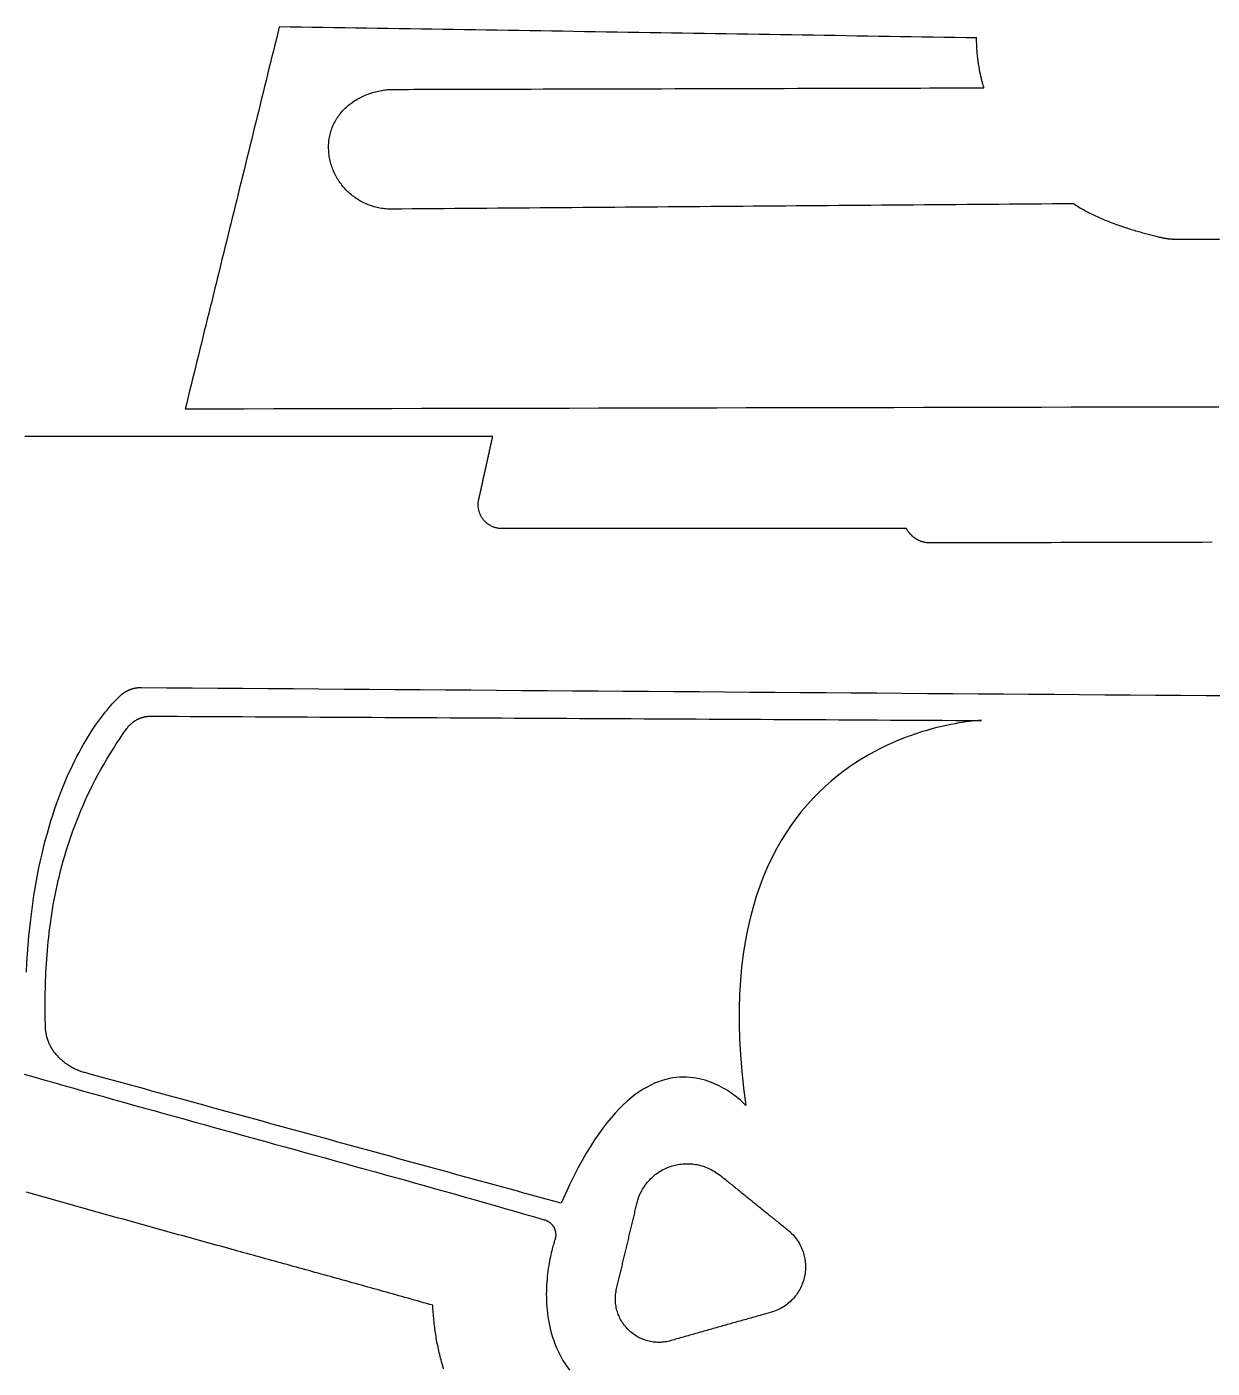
# Model space of a CAD drawing. Header units: millimetres. Extents: x 171 to 295, y -143 to -56.
# Drawn here: x 193.04 to 233.02, y -101.87 to -56.62 of the extents above; entities that cross this region are included whole.
import ezdxf

# ---------------------------------------------------------------- set-up
doc = ezdxf.new("R2010")
doc.units = ezdxf.units.MM

msp = doc.modelspace()

# ---------------------------------------------------------------- linework, layer by layer
for points in [[(233.26852, -63.796418), (233.016298, -63.795402), (232.764076, -63.794386), (232.511854, -63.79337), (232.259632, -63.792354), (232.00741, -63.791338), (231.755188, -63.790322), (231.74833, -63.790322), (231.741472, -63.790322), (231.734614, -63.790322), (231.727756, -63.790322), (231.720898, -63.790068), (231.71404, -63.789814), (231.707182, -63.78956), (231.700324, -63.789306), (231.693466, -63.789052), (231.686608, -63.788798), (231.67975, -63.788544), (231.672892, -63.78829), (231.666034, -63.788036), (231.659176, -63.787782), (231.652318, -63.787528), (231.64546, -63.78702), (231.638602, -63.786512), (231.631744, -63.786004), (231.624886, -63.785496), (231.618028, -63.784988), (231.61117, -63.78448), (231.604312, -63.783972), (231.597454, -63.783464), (231.590596, -63.782956), (231.583738, -63.782448), (231.57688, -63.781686), (231.570022, -63.780924), (231.563164, -63.780162), (231.556306, -63.7794), (231.549448, -63.778638), (231.54259, -63.777876), (231.535732, -63.777114), (231.528874, -63.776352), (231.522016, -63.77559), (231.515158, -63.774828), (231.5083, -63.774066), (231.501442, -63.77305), (231.494584, -63.772034), (231.487726, -63.771018), (231.480868, -63.770002), (231.474264, -63.768986), (231.467406, -63.76797), (231.460802, -63.766954), (231.454198, -63.765938), (231.447594, -63.764922), (231.44099, -63.763906), (231.434386, -63.76289), (231.427782, -63.76162), (231.421178, -63.76035), (231.414574, -63.75908), (231.40797, -63.75781), (231.401366, -63.75654), (231.394762, -63.75527), (231.388158, -63.754), (231.381554, -63.75273), (231.37495, -63.75146), (231.368346, -63.75019), (231.361742, -63.74892), (231.355138, -63.747396), (231.348534, -63.745872), (231.34193, -63.744348), (231.335326, -63.742824), (231.328722, -63.7413), (231.322118, -63.739776), (231.283764, -63.730886), (231.244648, -63.721742), (231.20477, -63.712344), (231.164384, -63.702692), (231.123236, -63.692532), (231.08158, -63.682118), (231.039162, -63.67145), (230.996236, -63.660528), (230.952548, -63.649352), (230.908352, -63.637922), (230.863648, -63.626238), (230.818436, -63.6143), (230.772716, -63.601854), (230.726742, -63.589154), (230.68026, -63.5762), (230.63327, -63.562992), (230.586026, -63.54953), (230.538274, -63.535814), (230.490268, -63.521844), (230.442008, -63.50762), (230.39324, -63.492888), (230.344218, -63.477902), (230.294942, -63.462662), (230.245412, -63.447168), (230.195882, -63.43142), (230.146098, -63.415418), (230.09606, -63.399162), (230.046022, -63.382398), (229.99573, -63.36538), (229.945438, -63.348108), (229.895146, -63.330582), (229.8446, -63.312802), (229.794054, -63.294768), (229.743508, -63.27648), (229.692962, -63.257684), (229.642416, -63.238634), (229.592124, -63.21933), (229.541832, -63.199772), (229.49154, -63.17996), (229.441502, -63.159894), (229.391718, -63.139574), (229.341934, -63.119), (229.292404, -63.097918), (229.243128, -63.076582), (229.194106, -63.054992), (229.145338, -63.033148), (229.096824, -63.01105), (229.048564, -62.988698), (229.000812, -62.965838), (228.953314, -62.942724), (228.90607, -62.919356), (228.859334, -62.895734), (228.813106, -62.871858), (228.767132, -62.847728), (228.721666, -62.823344), (228.676708, -62.798452), (228.632258, -62.773306), (228.588316, -62.747906), (228.545136, -62.722252), (228.502464, -62.696344), (228.4603, -62.670182), (228.418898, -62.643766), (228.378004, -62.616842), (228.337872, -62.589664), (227.978208, -62.592458), (227.618544, -62.595252), (227.25888, -62.598046), (226.899216, -62.60084), (226.539552, -62.603634), (226.179888, -62.606428), (225.820224, -62.609222), (225.46056, -62.612016), (225.100896, -62.61481), (224.741232, -62.617604), (224.381568, -62.620398), (224.021904, -62.623192), (223.66224, -62.625986), (223.302576, -62.62878), (222.942912, -62.631574), (222.583248, -62.634368), (222.223584, -62.637162), (221.86392, -62.639956), (221.504256, -62.64275), (221.144592, -62.645544), (220.784928, -62.648338), (220.425264, -62.651132), (220.0656, -62.653926), (219.705936, -62.65672), (219.346272, -62.659514), (218.986608, -62.662308), (218.626944, -62.665102), (218.26728, -62.667896), (217.907616, -62.67069), (217.547952, -62.673484), (217.188288, -62.676278), (216.828624, -62.679072), (216.46896, -62.681866), (216.109296, -62.68466), (215.749632, -62.687454), (215.389968, -62.690248), (215.030304, -62.693042), (214.67064, -62.695836), (214.310976, -62.69863), (213.951312, -62.701424), (213.591648, -62.704218), (213.231984, -62.707012), (212.87232, -62.709806), (212.512656, -62.7126), (212.152992, -62.715394), (211.793328, -62.718188), (211.433664, -62.720982), (211.074, -62.723776), (210.714336, -62.72657), (210.354672, -62.729364), (209.995008, -62.732158), (209.635344, -62.734952), (209.27568, -62.737746), (208.916016, -62.74054), (208.556352, -62.743334), (208.196688, -62.746128), (207.837024, -62.748922), (207.47736, -62.751716), (207.117696, -62.75451), (206.758032, -62.757304), (206.398368, -62.760098), (206.038704, -62.762892), (205.67904, -62.765686), (205.319376, -62.76848), (205.265274, -62.767718), (205.21168, -62.765686), (205.15834, -62.762384), (205.105254, -62.757558), (205.052676, -62.751462), (205.000352, -62.744096), (204.948536, -62.73546), (204.897228, -62.725554), (204.846174, -62.714378), (204.795628, -62.701932), (204.74559, -62.688216), (204.69606, -62.673484), (204.647038, -62.657482), (204.598524, -62.64021), (204.550518, -62.621922), (204.50302, -62.602364), (204.456284, -62.58179), (204.410056, -62.5602), (204.364336, -62.53734), (204.319378, -62.513464), (204.274928, -62.488572), (204.23124, -62.462664), (204.188314, -62.43574), (204.145896, -62.4078), (204.10424, -62.378844), (204.063346, -62.348872), (204.023214, -62.318138), (203.983844, -62.286388), (203.945236, -62.253622), (203.90739, -62.220094), (203.870306, -62.18555), (203.834238, -62.150244), (203.798932, -62.114176), (203.764642, -62.077092), (203.731114, -62.039246), (203.698348, -62.000638), (203.666598, -61.961268), (203.635864, -61.921136), (203.606146, -61.880242), (203.57719, -61.838586), (203.54925, -61.796168), (203.522326, -61.753242), (203.496418, -61.709554), (203.471526, -61.665104), (203.44765, -61.620146), (203.42479, -61.574426), (203.4032, -61.528198), (203.382626, -61.481462), (203.363068, -61.433964), (203.34478, -61.385958), (203.327508, -61.337444), (203.311506, -61.288422), (203.296774, -61.238892), (203.283058, -61.188854), (203.270612, -61.138308), (203.259436, -61.087254), (203.24953, -61.035946), (203.240894, -60.98413), (203.233528, -60.931806), (203.227432, -60.879228), (203.222606, -60.826142), (203.219304, -60.772802), (203.217272, -60.719208), (203.21651, -60.665106), (203.217272, -60.611258), (203.219558, -60.557918), (203.223368, -60.505086), (203.228702, -60.452762), (203.23556, -60.4012), (203.243688, -60.350146), (203.25334, -60.2996), (203.264262, -60.249816), (203.276708, -60.20054), (203.290424, -60.152026), (203.30541, -60.10402), (203.32192, -60.056776), (203.3397, -60.010294), (203.35875, -59.96432), (203.37907, -59.919108), (203.400406, -59.874658), (203.423012, -59.830716), (203.446888, -59.787536), (203.47178, -59.745118), (203.497942, -59.703462), (203.52512, -59.662568), (203.553568, -59.622436), (203.583032, -59.583066), (203.613512, -59.544458), (203.645008, -59.506612), (203.67752, -59.469528), (203.711048, -59.433206), (203.745338, -59.397646), (203.780644, -59.362848), (203.816966, -59.328812), (203.85405, -59.295792), (203.89215, -59.263534), (203.931012, -59.232038), (203.970636, -59.201558), (204.011022, -59.17184), (204.05217, -59.142884), (204.09408, -59.114944), (204.136752, -59.087766), (204.180186, -59.061604), (204.224382, -59.036458), (204.26934, -59.012074), (204.314806, -58.988706), (204.36078, -58.966354), (204.407516, -58.944764), (204.45476, -58.92419), (204.502512, -58.904632), (204.550772, -58.88609), (204.599794, -58.868564), (204.64907, -58.852054), (204.698854, -58.83656), (204.749146, -58.822082), (204.799946, -58.80862), (204.851, -58.796174), (204.902562, -58.784744), (204.954378, -58.77433), (205.006702, -58.764932), (205.05928, -58.75655), (205.112112, -58.749184), (205.165198, -58.743088), (205.218538, -58.738008), (205.272132, -58.733944), (205.32598, -58.73115), (205.379828, -58.729372), (205.43393, -58.728864), (205.448408, -58.728864), (205.49108, -58.728864), (205.56093, -58.72861), (205.657196, -58.728356), (205.779116, -58.728102), (205.92542, -58.727848), (206.0956, -58.72734), (206.288386, -58.726832), (206.503016, -58.726324), (206.738728, -58.725816), (206.994252, -58.725054), (207.26908, -58.724292), (207.561942, -58.72353), (207.872076, -58.722768), (208.19872, -58.722006), (208.540858, -58.721244), (208.897474, -58.720228), (209.267806, -58.719212), (209.650838, -58.718196), (210.045808, -58.71718), (210.4517, -58.716164), (210.867498, -58.715148), (211.29244, -58.714132), (211.72551, -58.713116), (212.165946, -58.7121), (212.612732, -58.71083), (213.065106, -58.70956), (213.521798, -58.70829), (213.9823, -58.70702), (214.445342, -58.70575), (214.910416, -58.70448), (215.376252, -58.70321), (215.842088, -58.70194), (216.307162, -58.70067), (216.770204, -58.6994), (217.230706, -58.69813), (217.687398, -58.69686), (218.139772, -58.69559), (218.586558, -58.69432), (219.026994, -58.693304), (219.460064, -58.692288), (219.885006, -58.691272), (220.300804, -58.690256), (220.706696, -58.68924), (221.101666, -58.688224), (221.484698, -58.687208), (221.85503, -58.686192), (222.211646, -58.685176), (222.553784, -58.684414), (222.880428, -58.683652), (223.190562, -58.68289), (223.483424, -58.682128), (223.758252, -58.681366), (224.013776, -58.680604), (224.249488, -58.680096), (224.464118, -58.679588), (224.656904, -58.67908), (224.827084, -58.678572), (224.973388, -58.678318), (225.095308, -58.678064), (225.191574, -58.67781), (225.261424, -58.677556), (225.304096, -58.677556), (225.318574, -58.677556), (225.310954, -58.652156), (225.303334, -58.626502), (225.295968, -58.600594), (225.288602, -58.574432), (225.281236, -58.54827), (225.274124, -58.521854), (225.267012, -58.495184), (225.260154, -58.468514), (225.253296, -58.44159), (225.246692, -58.414666), (225.240088, -58.387488), (225.233484, -58.36031), (225.227134, -58.332878), (225.220784, -58.305446), (225.214688, -58.27776), (225.208592, -58.250074), (225.20275, -58.222388), (225.196908, -58.194448), (225.19132, -58.166508), (225.185732, -58.138568), (225.180398, -58.110628), (225.175064, -58.082688), (225.169984, -58.054748), (225.164904, -58.026808), (225.160078, -57.998868), (225.155252, -57.970928), (225.15068, -57.942988), (225.146108, -57.915048), (225.14179, -57.887108), (225.137472, -57.859168), (225.133408, -57.831228), (225.129344, -57.803288), (225.125534, -57.775602), (225.121724, -57.747916), (225.118168, -57.72023), (225.114612, -57.692544), (225.11131, -57.665112), (225.108008, -57.63768), (225.10496, -57.610502), (225.101912, -57.583324), (225.099118, -57.5564), (225.096578, -57.529476), (225.094038, -57.502806), (225.091752, -57.47639), (225.089466, -57.449974), (225.087434, -57.423812), (225.085402, -57.397904), (225.083624, -57.371996), (225.081846, -57.346342), (225.080322, -57.320942), (225.079052, -57.295796), (225.077782, -57.270904), (225.076766, -57.246266), (225.07575, -57.221882), (225.074988, -57.197752), (225.07448, -57.173876), (225.073972, -57.150254), (225.073718, -57.126886), (225.073464, -57.103772), (225.073464, -57.080912), (225.073464, -57.058306), (225.073718, -57.036208), (225.074226, -57.014364), (225.074734, -56.992774), (224.707196, -56.986932), (224.339658, -56.98109), (223.97212, -56.975248), (223.604582, -56.969406), (223.237298, -56.963564), (222.86976, -56.957722), (222.502222, -56.95188), (222.134684, -56.946038), (221.767146, -56.940196), (221.399608, -56.934354), (221.03207, -56.928512), (220.664532, -56.92267), (220.296994, -56.916828), (219.929456, -56.910986), (219.561918, -56.905144), (219.19438, -56.899302), (218.827096, -56.89346), (218.459558, -56.887618), (218.09202, -56.881776), (217.724482, -56.875934), (217.356944, -56.870092), (216.989406, -56.86425), (216.621868, -56.858408), (216.25433, -56.852566), (215.886792, -56.846724), (215.519254, -56.840882), (215.151716, -56.83504), (214.784178, -56.829198), (214.416894, -56.823356), (214.049356, -56.817514), (213.681818, -56.811672), (213.31428, -56.80583), (212.946742, -56.799988), (212.579204, -56.794146), (212.211666, -56.788304), (211.844128, -56.782462), (211.47659, -56.77662), (211.109052, -56.770778), (210.741514, -56.764936), (210.373976, -56.759094), (210.006692, -56.753252), (209.639154, -56.74741), (209.271616, -56.741568), (208.904078, -56.735726), (208.53654, -56.729884), (208.169002, -56.724042), (207.801464, -56.7182), (207.433926, -56.712358), (207.066388, -56.706516), (206.69885, -56.700674), (206.331312, -56.694832), (205.963774, -56.68899), (205.59649, -56.683148), (205.228952, -56.677306), (204.861414, -56.671464), (204.493876, -56.665622), (204.126338, -56.65978), (203.7588, -56.653938), (203.391262, -56.648096), (203.023724, -56.642254), (202.656186, -56.636412), (202.288648, -56.63057), (201.92111, -56.624728), (201.553572, -56.618886), (201.504042, -56.820308), (201.454512, -57.021476), (201.404982, -57.222898), (201.355452, -57.42432), (201.305922, -57.625488), (201.256392, -57.82691), (201.206608, -58.028332), (201.157078, -58.229754), (201.107548, -58.430922), (201.058018, -58.632344), (201.008488, -58.833766), (200.958958, -59.034934), (200.909174, -59.236356), (200.859644, -59.437778), (200.810114, -59.638946), (200.760584, -59.840368), (200.711054, -60.04179), (200.661524, -60.242958), (200.61174, -60.44438), (200.56221, -60.645802), (200.51268, -60.84697), (200.46315, -61.048392), (200.41362, -61.249814), (200.36409, -61.451236), (200.31456, -61.652404), (200.264776, -61.853826), (200.215246, -62.055248), (200.165716, -62.256416), (200.116186, -62.457838), (200.066656, -62.65926), (200.017126, -62.860428), (199.967342, -63.06185), (199.917812, -63.263272), (199.868282, -63.46444), (199.818752, -63.665862), (199.769222, -63.867284), (199.719692, -64.068452), (199.670162, -64.269874), (199.620378, -64.471296), (199.570848, -64.672718), (199.521318, -64.873886), (199.471788, -65.075308), (199.422258, -65.27673), (199.372728, -65.478152), (199.322944, -65.67932), (199.273414, -65.880742), (199.223884, -66.082164), (199.174354, -66.283586), (199.124824, -66.485008), (199.075294, -66.68643), (199.02551, -66.887852), (198.97598, -67.08902), (198.92645, -67.290442), (198.87692, -67.491864), (198.82739, -67.693286), (198.77786, -67.894708), (198.72833, -68.09613), (198.678546, -68.297298), (198.629016, -68.49872), (198.579486, -68.700142), (198.529956, -68.901564), (198.480426, -69.102986), (198.430896, -69.304408), (198.381112, -69.50583), (199.377046, -69.503798), (200.37298, -69.501766), (201.368914, -69.499734), (202.364848, -69.497702), (203.360782, -69.49567), (204.356716, -69.493638), (205.35265, -69.491606), (206.348584, -69.489574), (207.344518, -69.487542), (208.340452, -69.48551), (209.336386, -69.483732), (210.33232, -69.4817), (211.328254, -69.479668), (212.324188, -69.477636), (213.320122, -69.475604), (214.316056, -69.473572), (215.31199, -69.47154), (216.307924, -69.469508), (217.303858, -69.467476), (218.299792, -69.465444), (219.295726, -69.463412), (220.29166, -69.461634), (221.287594, -69.459602), (222.283528, -69.45757), (223.279462, -69.455538), (224.275396, -69.453506), (225.27133, -69.451474), (226.267264, -69.449442), (227.263198, -69.44741), (228.259132, -69.445378), (229.255066, -69.443346), (230.251, -69.441568), (231.246934, -69.439536), (232.242868, -69.437504), (233.238802, -69.435472)], [(233.021378, -74.010774), (232.681526, -74.011536), (232.341674, -74.012298), (232.001822, -74.01306), (231.66197, -74.013822), (231.322118, -74.014584), (230.982266, -74.015346), (230.642414, -74.016108), (230.302562, -74.01687), (229.96271, -74.017632), (229.622858, -74.018394), (229.283006, -74.019156), (228.943154, -74.019918), (228.603302, -74.02068), (228.26345, -74.021442), (227.923598, -74.022204), (227.583746, -74.022966), (227.243894, -74.023728), (226.904042, -74.02449), (226.56419, -74.025252), (226.224338, -74.026014), (225.884486, -74.026776), (225.544634, -74.027538), (225.204782, -74.0283), (224.86493, -74.029062), (224.525078, -74.029824), (224.185226, -74.030586), (223.845374, -74.031348), (223.505522, -74.03211), (223.491806, -74.03211), (223.47809, -74.031856), (223.464374, -74.031348), (223.450658, -74.030586), (223.436942, -74.02957), (223.423226, -74.028554), (223.409764, -74.027284), (223.396302, -74.02576), (223.38284, -74.023982), (223.369378, -74.02195), (223.355916, -74.019918), (223.342708, -74.017632), (223.3295, -74.015092), (223.316292, -74.012298), (223.303084, -74.00925), (223.289876, -74.006202), (223.276922, -74.0029), (223.263968, -73.999344), (223.251014, -73.995534), (223.23806, -73.991724), (223.22536, -73.98766), (223.21266, -73.983342), (223.19996, -73.97877), (223.18726, -73.974198), (223.174814, -73.969372), (223.162368, -73.964292), (223.149922, -73.958958), (223.13773, -73.953624), (223.125538, -73.948036), (223.113346, -73.942194), (223.101408, -73.936352), (223.08947, -73.930256), (223.077532, -73.923906), (223.065848, -73.917302), (223.054164, -73.910698), (223.042734, -73.90384), (223.031304, -73.896728), (223.019874, -73.889616), (223.008698, -73.88225), (222.997522, -73.87463), (222.9866, -73.86701), (222.975678, -73.859136), (222.96501, -73.851008), (222.954342, -73.84288), (222.943674, -73.834498), (222.93326, -73.825862), (222.922846, -73.817226), (222.912686, -73.808336), (222.902526, -73.799446), (222.89262, -73.790302), (222.882714, -73.780904), (222.873062, -73.771506), (222.86341, -73.761854), (222.854012, -73.751948), (222.844868, -73.742042), (222.835724, -73.731882), (222.826834, -73.721722), (222.817944, -73.711308), (222.809308, -73.70064), (222.800672, -73.689972), (222.79229, -73.67905), (222.784162, -73.668128), (222.776034, -73.656952), (222.76816, -73.645776), (222.767144, -73.644252), (222.766128, -73.642728), (222.765112, -73.641204), (222.764096, -73.63968), (222.76308, -73.638156), (222.762064, -73.636632), (222.761048, -73.635108), (222.760032, -73.633584), (222.759016, -73.63206), (222.758, -73.630536), (222.756984, -73.629012), (222.755968, -73.627488), (222.754952, -73.625964), (222.753936, -73.62444), (222.75292, -73.622916), (222.751904, -73.621392), (222.750888, -73.619868), (222.749872, -73.618344), (222.748856, -73.61682), (222.74784, -73.615296), (222.746824, -73.613772), (222.745808, -73.612248), (222.744792, -73.610724), (222.743776, -73.6092), (222.74276, -73.607676), (222.741744, -73.606152), (222.740728, -73.604628), (222.739712, -73.603104), (222.738696, -73.60158), (222.73768, -73.600056), (222.736664, -73.598532), (222.735648, -73.597008), (222.734632, -73.595484), (222.733616, -73.59396), (222.7326, -73.592436), (222.731584, -73.590912), (222.730568, -73.589388), (222.729552, -73.587864), (222.728536, -73.58634), (222.72752, -73.584816), (222.726504, -73.583292), (222.725488, -73.581768), (222.724472, -73.580244), (222.723456, -73.57872), (222.72244, -73.577196), (222.721424, -73.575672), (222.720408, -73.574148), (222.719392, -73.572624), (222.718376, -73.5711), (222.71736, -73.569576), (222.716344, -73.568052), (222.715328, -73.566528), (222.714312, -73.565004), (222.713296, -73.56348), (222.71228, -73.561956), (222.711264, -73.560432), (222.710248, -73.558908), (222.709232, -73.557384), (222.708216, -73.55586), (222.7072, -73.554336), (222.706184, -73.552812), (222.705168, -73.551288), (222.704152, -73.549764), (222.703136, -73.54824), (222.49003, -73.54824), (222.276924, -73.54824), (222.063818, -73.54824), (221.850712, -73.54824), (221.637606, -73.54824), (221.4245, -73.54824), (221.211394, -73.54824), (220.998288, -73.54824), (220.785182, -73.54824), (220.572076, -73.54824), (220.35897, -73.54824), (220.145864, -73.54824), (219.932758, -73.54824), (219.719652, -73.54824), (219.506546, -73.54824), (219.29344, -73.54824), (219.080334, -73.54824), (218.867228, -73.54824), (218.654122, -73.54824), (218.441016, -73.54824), (218.22791, -73.54824), (218.014804, -73.54824), (217.801698, -73.54824), (217.588592, -73.54824), (217.375486, -73.54824), (217.16238, -73.54824), (216.949274, -73.54824), (216.736168, -73.54824), (216.523062, -73.54824), (216.309956, -73.54824), (216.09685, -73.54824), (215.883744, -73.54824), (215.670638, -73.54824), (215.457532, -73.54824), (215.244426, -73.54824), (215.03132, -73.54824), (214.818214, -73.54824), (214.605108, -73.54824), (214.392002, -73.54824), (214.178896, -73.54824), (213.96579, -73.54824), (213.752684, -73.54824), (213.539578, -73.54824), (213.326472, -73.54824), (213.113366, -73.54824), (212.90026, -73.54824), (212.687154, -73.54824), (212.474048, -73.54824), (212.260942, -73.54824), (212.047836, -73.54824), (211.83473, -73.54824), (211.621624, -73.54824), (211.408518, -73.54824), (211.195412, -73.54824), (210.982306, -73.54824), (210.7692, -73.54824), (210.556094, -73.54824), (210.342988, -73.54824), (210.129882, -73.54824), (209.916776, -73.54824), (209.70367, -73.54824), (209.490564, -73.54824), (209.277458, -73.54824), (209.064352, -73.54824), (209.040476, -73.547986), (209.0166, -73.54697), (208.992978, -73.545192), (208.96961, -73.542906), (208.946496, -73.539858), (208.923636, -73.536302), (208.90103, -73.531984), (208.878678, -73.527158), (208.85658, -73.52157), (208.834736, -73.515474), (208.813146, -73.508616), (208.79181, -73.50125), (208.770728, -73.493376), (208.750154, -73.484994), (208.729834, -73.476104), (208.709768, -73.466452), (208.689956, -73.456292), (208.670652, -73.445624), (208.651602, -73.434448), (208.632806, -73.422764), (208.614518, -73.410572), (208.596484, -73.398126), (208.578958, -73.385172), (208.561686, -73.37171), (208.544922, -73.35774), (208.528412, -73.343262), (208.51241, -73.32853), (208.496662, -73.31329), (208.481422, -73.297542), (208.46669, -73.28154), (208.452466, -73.26503), (208.438496, -73.248266), (208.425034, -73.230994), (208.41208, -73.213468), (208.399634, -73.195688), (208.387696, -73.1774), (208.376266, -73.158858), (208.365344, -73.140062), (208.35493, -73.121012), (208.345024, -73.101454), (208.335626, -73.081642), (208.326736, -73.061576), (208.318354, -73.041256), (208.31048, -73.020682), (208.303114, -72.999854), (208.296256, -72.978772), (208.29016, -72.957436), (208.284572, -72.9361), (208.279492, -72.91451), (208.275174, -72.892666), (208.271364, -72.870568), (208.268062, -72.84847), (208.265522, -72.826118), (208.26349, -72.803512), (208.26222, -72.780906), (208.261458, -72.758046), (208.261458, -72.735186), (208.26222, -72.712072), (208.26349, -72.688958), (208.265522, -72.665844), (208.268316, -72.642476), (208.271618, -72.619108), (208.275682, -72.59574), (208.280508, -72.572372), (208.287874, -72.539098), (208.29524, -72.505824), (208.302606, -72.47255), (208.309972, -72.439276), (208.317338, -72.406002), (208.324704, -72.372728), (208.33207, -72.339454), (208.339436, -72.30618), (208.346802, -72.272906), (208.354168, -72.239632), (208.361534, -72.206358), (208.3689, -72.173084), (208.376266, -72.13981), (208.383632, -72.106536), (208.390998, -72.073262), (208.398364, -72.039988), (208.40573, -72.006714), (208.413096, -71.97344), (208.420462, -71.940166), (208.427828, -71.906892), (208.435194, -71.873618), (208.44256, -71.840344), (208.449926, -71.80707), (208.457292, -71.773796), (208.464658, -71.740522), (208.472024, -71.707248), (208.47939, -71.673974), (208.486756, -71.6407), (208.494122, -71.607426), (208.501488, -71.574152), (208.508854, -71.540878), (208.51622, -71.507604), (208.523586, -71.47433), (208.530952, -71.441056), (208.538318, -71.407782), (208.545684, -71.374508), (208.55305, -71.341234), (208.560416, -71.30796), (208.567782, -71.274686), (208.575148, -71.241412), (208.582514, -71.208138), (208.58988, -71.174864), (208.597246, -71.14159), (208.604612, -71.108316), (208.611978, -71.075042), (208.619344, -71.041768), (208.62671, -71.008494), (208.634076, -70.97522), (208.641442, -70.941946), (208.648808, -70.908672), (208.656174, -70.875398), (208.66354, -70.842124), (208.670906, -70.80885), (208.678272, -70.775576), (208.685638, -70.742302), (208.693004, -70.709028), (208.70037, -70.675754), (208.707736, -70.64248), (208.715102, -70.609206), (208.722468, -70.575932), (208.729834, -70.542658), (208.7372, -70.509384), (208.744566, -70.47611), (208.751932, -70.442836), (208.207864, -70.442836), (207.663796, -70.442836), (207.119728, -70.442836), (206.57566, -70.442836), (206.031592, -70.442836), (205.487524, -70.442836), (204.943456, -70.442836), (204.399388, -70.442836), (203.85532, -70.442836), (203.311252, -70.442836), (202.767184, -70.442836), (202.223116, -70.442836), (201.679048, -70.442836), (201.13498, -70.442836), (200.590912, -70.442836), (200.046844, -70.442836), (199.502776, -70.442836), (198.958708, -70.442836), (198.41464, -70.442836), (197.870572, -70.442836), (197.326504, -70.442836), (196.782436, -70.442836), (196.238368, -70.442836), (195.6943, -70.442836), (195.150232, -70.442836), (194.606164, -70.442836), (194.062096, -70.442836), (193.518028, -70.442836), (192.97396, -70.442836)], [(193.02603, -88.507824), (193.042286, -88.197436), (193.06159, -87.893144), (193.084196, -87.594948), (193.10985, -87.302848), (193.138298, -87.016844), (193.16954, -86.736682), (193.203576, -86.462362), (193.240406, -86.193884), (193.279776, -85.931248), (193.321432, -85.6742), (193.365628, -85.422994), (193.411856, -85.177376), (193.46037, -84.937346), (193.510916, -84.702904), (193.563494, -84.473796), (193.61785, -84.250276), (193.673984, -84.03209), (193.731642, -83.819238), (193.790824, -83.61172), (193.85153, -83.409282), (193.91376, -83.212178), (193.97726, -83.020154), (194.041776, -82.83321), (194.107308, -82.651346), (194.173856, -82.474308), (194.24142, -82.30235), (194.309746, -82.135218), (194.37858, -81.972912), (194.447922, -81.815432), (194.517772, -81.662778), (194.58813, -81.514696), (194.658742, -81.37144), (194.729608, -81.232756), (194.800474, -81.098644), (194.87134, -80.96885), (194.941952, -80.843628), (195.012564, -80.722724), (195.082668, -80.606138), (195.152518, -80.49387), (195.22186, -80.38592), (195.29044, -80.282034), (195.358258, -80.182466), (195.425314, -80.086962), (195.491608, -79.995522), (195.556886, -79.908146), (195.620894, -79.82458), (195.683886, -79.745078), (195.745354, -79.669386), (195.805552, -79.597504), (195.864226, -79.529432), (195.921376, -79.464916), (195.976748, -79.40421), (196.030342, -79.34706), (196.082158, -79.293466), (196.131942, -79.243428), (196.17944, -79.196946), (196.188584, -79.18831), (196.197728, -79.179674), (196.207126, -79.171292), (196.216524, -79.16291), (196.225922, -79.154782), (196.235574, -79.146654), (196.245226, -79.13878), (196.254878, -79.130906), (196.264784, -79.123286), (196.27469, -79.115666), (196.284596, -79.1083), (196.294756, -79.100934), (196.304916, -79.093822), (196.315076, -79.08671), (196.32549, -79.079852), (196.335904, -79.072994), (196.346318, -79.06639), (196.356986, -79.059786), (196.367654, -79.053436), (196.378322, -79.047086), (196.38899, -79.04099), (196.399912, -79.034894), (196.410834, -79.029052), (196.421756, -79.02321), (196.432678, -79.017622), (196.443854, -79.012034), (196.45503, -79.0067), (196.466206, -79.001366), (196.477382, -78.996286), (196.488812, -78.99146), (196.500242, -78.986634), (196.511672, -78.982062), (196.523102, -78.97749), (196.534786, -78.973172), (196.54647, -78.968854), (196.558154, -78.96479), (196.569838, -78.960726), (196.581522, -78.956916), (196.59346, -78.95336), (196.605398, -78.949804), (196.617336, -78.946502), (196.629274, -78.9432), (196.641212, -78.940152), (196.65315, -78.937104), (196.665342, -78.93431), (196.677534, -78.93177), (196.689726, -78.92923), (196.701918, -78.926944), (196.71411, -78.924658), (196.726302, -78.922626), (196.738494, -78.920594), (196.75094, -78.918816), (196.763386, -78.917292), (196.775832, -78.915768), (196.788278, -78.914498), (196.800724, -78.913228), (196.81317, -78.912212), (196.825616, -78.91145), (196.838062, -78.910688), (196.850508, -78.91018), (196.862954, -78.909672), (196.875654, -78.909418), (196.888354, -78.909418), (196.901054, -78.909418), (197.756272, -78.915768), (198.61149, -78.922118), (199.466708, -78.928468), (200.321926, -78.934818), (201.177144, -78.941168), (202.032362, -78.947518), (202.88758, -78.953868), (203.742798, -78.960218), (204.598016, -78.966568), (205.453234, -78.972918), (206.308452, -78.979268), (207.16367, -78.985872), (208.018888, -78.992222), (208.874106, -78.998572), (209.729324, -79.004922), (210.584542, -79.011272), (211.43976, -79.017622), (212.294978, -79.023972), (213.150196, -79.030322), (214.005414, -79.036672), (214.860632, -79.043022), (215.71585, -79.049372), (216.571068, -79.055722), (217.426286, -79.062326), (218.281504, -79.068676), (219.136722, -79.075026), (219.99194, -79.081376), (220.847158, -79.087726), (221.702376, -79.094076), (222.557594, -79.100426), (223.412812, -79.106776), (224.26803, -79.113126), (225.123248, -79.119476), (225.978466, -79.125826), (226.833684, -79.132176), (227.688902, -79.13878), (228.54412, -79.14513), (229.399338, -79.15148), (230.254556, -79.15783), (231.109774, -79.16418), (231.964992, -79.17053), (232.82021, -79.17688), (233.675428, -79.18323)], [(192.946782, -91.953588), (193.28003, -92.048838), (193.613786, -92.143834), (193.948304, -92.23883), (194.28333, -92.333826), (194.618864, -92.428568), (194.954906, -92.52331), (195.291202, -92.618052), (195.628006, -92.71254), (195.965318, -92.807028), (196.302884, -92.901516), (196.640958, -92.99575), (196.979286, -93.089984), (197.317868, -93.184218), (197.656704, -93.278452), (197.995794, -93.372686), (198.335138, -93.466666), (198.674736, -93.560646), (199.014588, -93.654626), (199.35444, -93.748606), (199.694546, -93.842586), (200.034652, -93.936566), (200.374758, -94.030546), (200.715118, -94.124526), (201.055478, -94.218506), (201.395838, -94.312486), (201.736198, -94.406466), (202.076304, -94.500446), (202.41641, -94.594426), (202.756516, -94.688406), (203.096368, -94.782386), (203.43622, -94.876366), (203.775818, -94.970346), (204.115162, -95.064326), (204.454252, -95.15856), (204.793088, -95.252794), (205.13167, -95.347028), (205.469998, -95.441262), (205.808072, -95.535496), (206.145638, -95.629984), (206.48295, -95.724472), (206.819754, -95.81896), (207.15605, -95.913448), (207.492092, -96.00819), (207.827626, -96.102932), (208.162652, -96.197674), (208.49717, -96.29267), (208.830926, -96.387666), (209.164174, -96.482916), (209.496914, -96.578166), (209.828892, -96.673416), (210.160362, -96.76892), (210.49107, -96.864424), (210.504024, -96.868234), (210.516724, -96.872298), (210.52917, -96.87687), (210.541616, -96.881696), (210.553808, -96.886776), (210.565746, -96.89211), (210.57743, -96.897698), (210.589114, -96.90354), (210.600544, -96.909636), (210.61172, -96.915986), (210.622642, -96.92259), (210.633564, -96.929448), (210.644232, -96.93656), (210.654646, -96.943926), (210.664806, -96.951546), (210.674712, -96.95942), (210.684618, -96.967294), (210.69427, -96.975422), (210.703668, -96.983804), (210.712812, -96.99244), (210.721702, -97.00133), (210.730338, -97.01022), (210.738974, -97.019364), (210.747356, -97.028762), (210.755484, -97.038414), (210.763358, -97.048066), (210.770978, -97.057972), (210.778344, -97.068132), (210.785456, -97.078292), (210.792314, -97.088706), (210.798918, -97.099374), (210.805268, -97.110042), (210.811364, -97.120964), (210.817206, -97.131886), (210.822794, -97.143062), (210.828128, -97.154238), (210.833208, -97.165668), (210.838034, -97.177098), (210.842606, -97.188782), (210.846924, -97.200466), (210.850988, -97.212404), (210.854798, -97.224342), (210.8581, -97.236534), (210.861148, -97.248726), (210.863942, -97.260918), (210.866482, -97.273364), (210.868768, -97.28581), (210.8708, -97.298256), (210.872578, -97.310702), (210.874102, -97.323402), (210.875118, -97.336102), (210.87588, -97.348802), (210.876388, -97.361502), (210.876642, -97.374456), (210.876642, -97.38741), (210.876134, -97.400364), (210.875372, -97.413318), (210.874356, -97.426272), (210.873086, -97.439226), (210.871308, -97.45218), (210.869276, -97.465134), (210.86699, -97.478088), (210.864196, -97.491042), (210.861148, -97.503996), (210.860132, -97.50679), (210.857338, -97.514918), (210.852766, -97.528126), (210.84667, -97.546414), (210.83905, -97.569782), (210.83016, -97.597976), (210.82, -97.630742), (210.808824, -97.66808), (210.796632, -97.709736), (210.783678, -97.75571), (210.770216, -97.806002), (210.755992, -97.860358), (210.741514, -97.918524), (210.726782, -97.9805), (210.711796, -98.046032), (210.69681, -98.11512), (210.682078, -98.18751), (210.6676, -98.263202), (210.653376, -98.341942), (210.63966, -98.42373), (210.626706, -98.508312), (210.614514, -98.595688), (210.603084, -98.685604), (210.59267, -98.77806), (210.583526, -98.872802), (210.575652, -98.969576), (210.569302, -99.068636), (210.564476, -99.169474), (210.561428, -99.27209), (210.560158, -99.376484), (210.56092, -99.482402), (210.563714, -99.58959), (210.568794, -99.698048), (210.57616, -99.807776), (210.586066, -99.91852), (210.598512, -100.030026), (210.613752, -100.142294), (210.631786, -100.255324), (210.652868, -100.368862), (210.676998, -100.482654), (210.70443, -100.5967), (210.735418, -100.710746), (210.769708, -100.824792), (210.807808, -100.938838), (210.849718, -101.05263), (210.895438, -101.165914), (210.945222, -101.27869), (210.999324, -101.390704), (211.057744, -101.501956), (211.120482, -101.612192), (211.188046, -101.721412), (211.260182, -101.829362), (211.337144, -101.936042)], [(207.097122, -101.896418), (207.078834, -101.83622), (207.061054, -101.776022), (207.043782, -101.71557), (207.027018, -101.655118), (207.010508, -101.594666), (206.994506, -101.53396), (206.979012, -101.473254), (206.964026, -101.412548), (206.949548, -101.351588), (206.935578, -101.290628), (206.922116, -101.229668), (206.908908, -101.168454), (206.896208, -101.10724), (206.884016, -101.046026), (206.872332, -100.984812), (206.861156, -100.923598), (206.850234, -100.86213), (206.83982, -100.800662), (206.829914, -100.739194), (206.820516, -100.677726), (206.811372, -100.616258), (206.802736, -100.55479), (206.794608, -100.493068), (206.786988, -100.431346), (206.779622, -100.369624), (206.772764, -100.307902), (206.766414, -100.24618), (206.760572, -100.184458), (206.754984, -100.122736), (206.749904, -100.061014), (206.745332, -99.999292), (206.741014, -99.93757), (206.737204, -99.875848), (206.733902, -99.814126), (206.730854, -99.752404), (206.626968, -99.72294), (206.522828, -99.693476), (206.418688, -99.664012), (206.314548, -99.634548), (206.210408, -99.605084), (206.106268, -99.57562), (206.001874, -99.546156), (205.89748, -99.516692), (205.793086, -99.487482), (205.688692, -99.458272), (205.584298, -99.429062), (205.479904, -99.399852), (205.375256, -99.370642), (205.270608, -99.341432), (205.16596, -99.312222), (205.061312, -99.283012), (204.956664, -99.253802), (204.852016, -99.224592), (204.747368, -99.195382), (204.64272, -99.166172), (204.538072, -99.136962), (204.433424, -99.107752), (204.328776, -99.078542), (204.224128, -99.049332), (204.119226, -99.020122), (204.014324, -98.990912), (203.909422, -98.961702), (203.80452, -98.932492), (203.699618, -98.903282), (203.594716, -98.874072), (203.489814, -98.844862), (203.385166, -98.815652), (203.280518, -98.786442), (203.17587, -98.757486), (203.071222, -98.72853), (202.966574, -98.699574), (202.861926, -98.670618), (202.757278, -98.641662), (202.65263, -98.612706), (202.547982, -98.58375), (202.443334, -98.554794), (202.338686, -98.525838), (202.234038, -98.496882), (202.129644, -98.467926), (202.02525, -98.43897), (201.920856, -98.410014), (201.816462, -98.381058), (201.712068, -98.352102), (201.607674, -98.3234), (201.50328, -98.294698), (201.39914, -98.265996), (201.295, -98.237294), (201.19086, -98.208592), (201.08672, -98.17989), (200.982834, -98.151188), (200.878948, -98.122486), (200.775062, -98.093784), (200.671176, -98.065082), (200.56729, -98.03638), (200.463658, -98.007678), (200.360026, -97.978976), (200.256394, -97.950274), (200.153016, -97.921826), (200.049638, -97.893378), (199.931528, -97.860866), (199.813418, -97.828354), (199.695308, -97.795842), (199.577198, -97.76333), (199.458834, -97.730564), (199.34047, -97.697798), (199.222106, -97.665032), (199.103742, -97.632266), (198.985124, -97.5995), (198.866506, -97.566734), (198.747888, -97.533968), (198.62927, -97.501202), (198.510652, -97.468436), (198.39178, -97.43567), (198.272908, -97.402904), (198.154036, -97.370138), (198.035164, -97.337118), (197.916292, -97.304098), (197.797166, -97.271078), (197.67804, -97.238058), (197.558914, -97.205038), (197.439788, -97.172018), (197.320662, -97.138998), (197.201536, -97.105978), (197.08241, -97.072958), (196.963284, -97.039938), (196.844158, -97.006918), (196.725032, -96.973898), (196.605652, -96.940624), (196.486272, -96.90735), (196.366892, -96.874076), (196.247512, -96.840802), (196.128132, -96.807528), (196.008752, -96.774254), (195.889372, -96.74098), (195.769992, -96.707706), (195.650612, -96.674432), (195.531232, -96.641158), (195.411852, -96.607884), (195.292472, -96.57461), (195.173092, -96.541336), (195.053712, -96.508062), (194.934332, -96.474534), (194.814952, -96.441006), (194.695572, -96.407478), (194.576192, -96.37395), (194.457066, -96.340422), (194.33794, -96.306894), (194.218814, -96.273366), (194.099688, -96.239838), (193.980562, -96.20631), (193.861436, -96.172782), (193.74231, -96.139254), (193.623184, -96.105726), (193.504058, -96.072198), (193.384932, -96.03867), (193.26606, -96.005142), (193.147188, -95.97136), (193.028316, -95.937578)]]:
    msp.add_lwpolyline(points)
for points in [[(211.059776, -96.309434), (210.808824, -96.2406), (210.557872, -96.171766), (210.30692, -96.102932), (210.055968, -96.034098), (209.805016, -95.965264), (209.554064, -95.89643), (209.303112, -95.827596), (209.05216, -95.758762), (208.801208, -95.689928), (208.550256, -95.621094), (208.299304, -95.55226), (208.048352, -95.483426), (207.7974, -95.414592), (207.546448, -95.345758), (207.295496, -95.276924), (207.044544, -95.20809), (206.793592, -95.139256), (206.54264, -95.070422), (206.291688, -95.001588), (206.040736, -94.932754), (205.789784, -94.86392), (205.538832, -94.795086), (205.28788, -94.726252), (205.036928, -94.657418), (204.785976, -94.588584), (204.535024, -94.51975), (204.284072, -94.450916), (204.03312, -94.382082), (203.782168, -94.313248), (203.531216, -94.244414), (203.280264, -94.17558), (203.029312, -94.106746), (202.77836, -94.037912), (202.527408, -93.969078), (202.276456, -93.900244), (202.025504, -93.83141), (201.774552, -93.762576), (201.5236, -93.693742), (201.272648, -93.624908), (201.021696, -93.556074), (200.770744, -93.48724), (200.519792, -93.418406), (200.26884, -93.349572), (200.017888, -93.280738), (199.766936, -93.211904), (199.515984, -93.14307), (199.265032, -93.074236), (199.01408, -93.005402), (198.763128, -92.936568), (198.512176, -92.867734), (198.261224, -92.7989), (198.010272, -92.730066), (197.75932, -92.661232), (197.508368, -92.592398), (197.257416, -92.523564), (197.006464, -92.45473), (196.755512, -92.385896), (196.50456, -92.317062), (196.253608, -92.248228), (196.002656, -92.179394), (195.751704, -92.11056), (195.500752, -92.041726), (195.2498, -91.972892), (194.998848, -91.904058), (194.96532, -91.89466), (194.932046, -91.884754), (194.898772, -91.874086), (194.865752, -91.86291), (194.832986, -91.851226), (194.800474, -91.839034), (194.768216, -91.82608), (194.736212, -91.812618), (194.704462, -91.798648), (194.672966, -91.78417), (194.641724, -91.769184), (194.610736, -91.75369), (194.580002, -91.737434), (194.549776, -91.72067), (194.519804, -91.703398), (194.490086, -91.685618), (194.460876, -91.66733), (194.43192, -91.648534), (194.403218, -91.629484), (194.375024, -91.609926), (194.347338, -91.58986), (194.319906, -91.569286), (194.292982, -91.548204), (194.266312, -91.526614), (194.24015, -91.504516), (194.214496, -91.482164), (194.18935, -91.459304), (194.164458, -91.435936), (194.140074, -91.412314), (194.116198, -91.388184), (194.09283, -91.363546), (194.06997, -91.338654), (194.047618, -91.313254), (194.025774, -91.287346), (194.004438, -91.261184), (193.98361, -91.234514), (193.96329, -91.20759), (193.943732, -91.180158), (193.924682, -91.152472), (193.90614, -91.124532), (193.88836, -91.096084), (193.871088, -91.067382), (193.854578, -91.038172), (193.838576, -91.008708), (193.823082, -90.97899), (193.80835, -90.949018), (193.79438, -90.918538), (193.780918, -90.887804), (193.768218, -90.856816), (193.75628, -90.825574), (193.74485, -90.794078), (193.734182, -90.762074), (193.724276, -90.729816), (193.715132, -90.697304), (193.70675, -90.664538), (193.69913, -90.631518), (193.692272, -90.598244), (193.686176, -90.564716), (193.680842, -90.530934), (193.67627, -90.496898), (193.67246, -90.462608), (193.669666, -90.428318), (193.667634, -90.393774), (193.666364, -90.358976), (193.663824, -90.238072), (193.661538, -90.11539), (193.65976, -89.99093), (193.65849, -89.864692), (193.657728, -89.736676), (193.657474, -89.607136), (193.657982, -89.475818), (193.658998, -89.342976), (193.660776, -89.20861), (193.663316, -89.07272), (193.666872, -88.935306), (193.67119, -88.796368), (193.676524, -88.655906), (193.682874, -88.51392), (193.69024, -88.370664), (193.698622, -88.225884), (193.708274, -88.079834), (193.719196, -87.932514), (193.731388, -87.783924), (193.74485, -87.634064), (193.759582, -87.482934), (193.775838, -87.330788), (193.793364, -87.177372), (193.812414, -87.02294), (193.833242, -86.867492), (193.855594, -86.710774), (193.87947, -86.55304), (193.905124, -86.39429), (193.932556, -86.234778), (193.961766, -86.07425), (193.993008, -85.91296), (194.026028, -85.750654), (194.06108, -85.587586), (194.098164, -85.423756), (194.13728, -85.259164), (194.178682, -85.09381), (194.222116, -84.927694), (194.267836, -84.760816), (194.315842, -84.59343), (194.366134, -84.425282), (194.418966, -84.256626), (194.474084, -84.087462), (194.531742, -83.91779), (194.59194, -83.74761), (194.654932, -83.576922), (194.720464, -83.40598), (194.78879, -83.23453), (194.85991, -83.062826), (194.933824, -82.890614), (195.010532, -82.718148), (195.090034, -82.545428), (195.172584, -82.372454), (195.258182, -82.199226), (195.346828, -82.025998), (195.438522, -81.852516), (195.533518, -81.679034), (195.631562, -81.505298), (195.732908, -81.331562), (195.837556, -81.157826), (195.94576, -80.98409), (196.057266, -80.810354), (196.172328, -80.636872), (196.290946, -80.46339), (196.41312, -80.290162), (196.42201, -80.277716), (196.431154, -80.265524), (196.440552, -80.253586), (196.44995, -80.241648), (196.459602, -80.229964), (196.469508, -80.218534), (196.479414, -80.207104), (196.489574, -80.195928), (196.499988, -80.185006), (196.510402, -80.174084), (196.52107, -80.163416), (196.531738, -80.153002), (196.54266, -80.142842), (196.553836, -80.132682), (196.565012, -80.122776), (196.576442, -80.113124), (196.587872, -80.103472), (196.599556, -80.094074), (196.61124, -80.08493), (196.623178, -80.07604), (196.635116, -80.06715), (196.647308, -80.058514), (196.6595, -80.050132), (196.671946, -80.04175), (196.684392, -80.033622), (196.697092, -80.025748), (196.709792, -80.018128), (196.722746, -80.010508), (196.7357, -80.003142), (196.748908, -79.99603), (196.762116, -79.989172), (196.775324, -79.982568), (196.788786, -79.975964), (196.802248, -79.969614), (196.815964, -79.963518), (196.82968, -79.957676), (196.843396, -79.951834), (196.857366, -79.946246), (196.871336, -79.940912), (196.885306, -79.935832), (196.89953, -79.931006), (196.913754, -79.92618), (196.927978, -79.921608), (196.942202, -79.91729), (196.95668, -79.913226), (196.971158, -79.909416), (196.985636, -79.905606), (197.000114, -79.90205), (197.014846, -79.898748), (197.029578, -79.8957), (197.04431, -79.892906), (197.059042, -79.890366), (197.074028, -79.887826), (197.089014, -79.88554), (197.104, -79.883508), (197.118986, -79.88173), (197.133972, -79.880206), (197.148958, -79.878936), (197.164198, -79.87792), (197.179438, -79.876904), (197.194678, -79.876142), (197.209918, -79.875634), (197.225158, -79.87538), (197.240398, -79.87538), (197.677786, -79.877666), (198.115174, -79.879952), (198.552562, -79.882238), (198.98995, -79.884524), (199.427338, -79.88681), (199.864726, -79.889096), (200.302114, -79.891382), (200.739502, -79.893668), (201.17689, -79.895954), (201.614278, -79.89824), (202.051666, -79.900526), (202.489054, -79.902812), (202.926442, -79.905098), (203.36383, -79.907384), (203.801218, -79.90967), (204.238606, -79.911956), (204.675994, -79.914242), (205.113382, -79.916528), (205.55077, -79.918814), (205.988158, -79.9211), (206.425546, -79.923386), (206.862934, -79.925672), (207.300322, -79.927958), (207.73771, -79.930244), (208.175098, -79.93253), (208.612486, -79.934816), (209.049874, -79.937102), (209.487262, -79.939388), (209.92465, -79.941674), (210.362038, -79.94396), (210.799426, -79.946246), (211.236814, -79.948532), (211.674202, -79.950818), (212.11159, -79.953104), (212.548978, -79.95539), (212.986366, -79.957676), (213.423754, -79.959962), (213.861142, -79.962248), (214.29853, -79.964534), (214.735918, -79.96682), (215.173306, -79.969106), (215.610694, -79.971392), (216.048082, -79.973678), (216.48547, -79.975964), (216.922858, -79.97825), (217.360246, -79.980536), (217.797634, -79.982822), (218.235022, -79.985108), (218.67241, -79.987394), (219.109798, -79.98968), (219.547186, -79.991966), (219.984574, -79.994252), (220.421962, -79.996538), (220.85935, -79.998824), (221.296738, -80.00111), (221.734126, -80.003396), (222.171514, -80.005682), (222.608902, -80.007968), (223.04629, -80.010254), (223.483678, -80.01254), (223.921066, -80.014826), (224.358454, -80.017112), (224.795842, -80.019398), (225.23323, -80.021684), (225.226118, -80.021938), (225.20529, -80.022954), (225.171, -80.024732), (225.12401, -80.02778), (225.064574, -80.032352), (224.9932, -80.038702), (224.910396, -80.047084), (224.816924, -80.057752), (224.713038, -80.07096), (224.599246, -80.087216), (224.476056, -80.10652), (224.343722, -80.12938), (224.203006, -80.15605), (224.054416, -80.18653), (223.898206, -80.221328), (223.735138, -80.260698), (223.565466, -80.304894), (223.389952, -80.354424), (223.20885, -80.409288), (223.022668, -80.46974), (222.831914, -80.536288), (222.63735, -80.608932), (222.438976, -80.68818), (222.237554, -80.774286), (222.033592, -80.867504), (221.827598, -80.968088), (221.62008, -81.076292), (221.411292, -81.19237), (221.201996, -81.31683), (220.9927, -81.449672), (220.783658, -81.59115), (220.575378, -81.741772), (220.368622, -81.901792), (220.163644, -82.071464), (219.960952, -82.251042), (219.761054, -82.44078), (219.564458, -82.640932), (219.371672, -82.851752), (219.183204, -83.073494), (218.999308, -83.306666), (218.820746, -83.551268), (218.648026, -83.807808), (218.481402, -84.07654), (218.321636, -84.357464), (218.168982, -84.651088), (218.023948, -84.957666), (217.887296, -85.277706), (217.75928, -85.611208), (217.640408, -85.958426), (217.531188, -86.319868), (217.432128, -86.695534), (217.343736, -87.085932), (217.266266, -87.491316), (217.20048, -87.911686), (217.146886, -88.34755), (217.105738, -88.799162), (217.077798, -89.26703), (217.06332, -89.751154), (217.063066, -90.251788), (217.07729, -90.76944), (217.1065, -91.30411), (217.151204, -91.856306), (217.21191, -92.426282), (217.289126, -93.014292), (217.28684, -93.011752), (217.279728, -93.004132), (217.268044, -92.991686), (217.251788, -92.974922), (217.231214, -92.954094), (217.206322, -92.92971), (217.177112, -92.90177), (217.143584, -92.870782), (217.105992, -92.837), (217.064336, -92.800932), (217.01887, -92.762832), (216.96934, -92.722954), (216.916, -92.681552), (216.859104, -92.639134), (216.798398, -92.595954), (216.734136, -92.552266), (216.666572, -92.508324), (216.595452, -92.464636), (216.52103, -92.421456), (216.44356, -92.379038), (216.362788, -92.33789), (216.278968, -92.298266), (216.192354, -92.26042), (216.102692, -92.22486), (216.010236, -92.191586), (215.914986, -92.161106), (215.817196, -92.133928), (215.716866, -92.110052), (215.613996, -92.089986), (215.508586, -92.073984), (215.40089, -92.062554), (215.290908, -92.05595), (215.178894, -92.054426), (215.064594, -92.058236), (214.948262, -92.067634), (214.830152, -92.083128), (214.71001, -92.105226), (214.588344, -92.133928), (214.4649, -92.169742), (214.339932, -92.212922), (214.21344, -92.263722), (214.085424, -92.32265), (213.955884, -92.38996), (213.825074, -92.465906), (213.693248, -92.550742), (213.560152, -92.644976), (213.42604, -92.748862), (213.290912, -92.862654), (213.155022, -92.98686), (213.01837, -93.121734), (212.880956, -93.26753), (212.743034, -93.424502), (212.60435, -93.593158), (212.465158, -93.773752), (212.325712, -93.966538), (212.186012, -94.172024), (212.046058, -94.390464), (211.90585, -94.622112), (211.765642, -94.867222), (211.625434, -95.126302), (211.485226, -95.399606), (211.345272, -95.687388), (211.205572, -95.990156)], [(216.418668, -95.364046), (216.454482, -95.393002), (216.490296, -95.421958), (216.52611, -95.450914), (216.561924, -95.47987), (216.597738, -95.508826), (216.633552, -95.537782), (216.669366, -95.566738), (216.70518, -95.595694), (216.740994, -95.62465), (216.776808, -95.653606), (216.812622, -95.682562), (216.848436, -95.711518), (216.88425, -95.740474), (216.920064, -95.76943), (216.955878, -95.798386), (216.991692, -95.827342), (217.027506, -95.856298), (217.06332, -95.885254), (217.099134, -95.91421), (217.134948, -95.943166), (217.170762, -95.972122), (217.206576, -96.001078), (217.24239, -96.030034), (217.278204, -96.05899), (217.314018, -96.087946), (217.349832, -96.116902), (217.385646, -96.145858), (217.42146, -96.174814), (217.457274, -96.20377), (217.493088, -96.232726), (217.528902, -96.261682), (217.564716, -96.290638), (217.60053, -96.319594), (217.636344, -96.34855), (217.672158, -96.377506), (217.707972, -96.406462), (217.743786, -96.435418), (217.7796, -96.464374), (217.815414, -96.49333), (217.851228, -96.522286), (217.887042, -96.551242), (217.922856, -96.580198), (217.95867, -96.609154), (217.994484, -96.63811), (218.030298, -96.667066), (218.066112, -96.696022), (218.101926, -96.724978), (218.13774, -96.753934), (218.173554, -96.78289), (218.209368, -96.811846), (218.245182, -96.840802), (218.280996, -96.869758), (218.31681, -96.898714), (218.352624, -96.92767), (218.388438, -96.956626), (218.424252, -96.985582), (218.460066, -97.014538), (218.49588, -97.043494), (218.531694, -97.07245), (218.567508, -97.101406), (218.603322, -97.130362), (218.639136, -97.159318), (218.67495, -97.188274), (218.710764, -97.21723), (218.756738, -97.255838), (218.80068, -97.295716), (218.842844, -97.33661), (218.882976, -97.37852), (218.92133, -97.421446), (218.957652, -97.465134), (218.992196, -97.509838), (219.024708, -97.555304), (219.055442, -97.601532), (219.084398, -97.648522), (219.111322, -97.696274), (219.136468, -97.744534), (219.159836, -97.793556), (219.181426, -97.843086), (219.201238, -97.893124), (219.219018, -97.94367), (219.23502, -97.99447), (219.249244, -98.045778), (219.26169, -98.09734), (219.272358, -98.149156), (219.281248, -98.201226), (219.288614, -98.253296), (219.294202, -98.30562), (219.298012, -98.357944), (219.300044, -98.410268), (219.300298, -98.462592), (219.299028, -98.514916), (219.29598, -98.56724), (219.291408, -98.61931), (219.285058, -98.671126), (219.27693, -98.722688), (219.267278, -98.773996), (219.255848, -98.82505), (219.242894, -98.875596), (219.228416, -98.925888), (219.21216, -98.975672), (219.19438, -99.024948), (219.175076, -99.073716), (219.153994, -99.121722), (219.131388, -99.16922), (219.107258, -99.215956), (219.081604, -99.26193), (219.054426, -99.307142), (219.025724, -99.351338), (218.995498, -99.394772), (218.963748, -99.43719), (218.930474, -99.478592), (218.895676, -99.518978), (218.859354, -99.558348), (218.821508, -99.596448), (218.782392, -99.633532), (218.741752, -99.669346), (218.699588, -99.70389), (218.6559, -99.737164), (218.610942, -99.768914), (218.56446, -99.799394), (218.516708, -99.82835), (218.467432, -99.855782), (218.416886, -99.88169), (218.364816, -99.906074), (218.311476, -99.92868), (218.256612, -99.949762), (218.200478, -99.969066), (218.143074, -99.986592), (218.090242, -100.001578), (218.03741, -100.016564), (217.984578, -100.03155), (217.931746, -100.046536), (217.878914, -100.061522), (217.826082, -100.076508), (217.77325, -100.091494), (217.720418, -100.10648), (217.667586, -100.121466), (217.614754, -100.136452), (217.561922, -100.151438), (217.50909, -100.166424), (217.456258, -100.18141), (217.403426, -100.196396), (217.350594, -100.211382), (217.297762, -100.226368), (217.24493, -100.241354), (217.192098, -100.25634), (217.139266, -100.271326), (217.086434, -100.286312), (217.033602, -100.301298), (216.98077, -100.316284), (216.927938, -100.33127), (216.875106, -100.346256), (216.822274, -100.361242), (216.769442, -100.376228), (216.71661, -100.391214), (216.663778, -100.4062), (216.610946, -100.421186), (216.558114, -100.436172), (216.505282, -100.451158), (216.45245, -100.466144), (216.399618, -100.48113), (216.346786, -100.496116), (216.293954, -100.511102), (216.241122, -100.526088), (216.18829, -100.541074), (216.135458, -100.55606), (216.082626, -100.571046), (216.029794, -100.586032), (215.976962, -100.601018), (215.92413, -100.616004), (215.871298, -100.63099), (215.818466, -100.645976), (215.765634, -100.660962), (215.712802, -100.675948), (215.65997, -100.690934), (215.607138, -100.70592), (215.554306, -100.720906), (215.501474, -100.735892), (215.448642, -100.750878), (215.39581, -100.765864), (215.342978, -100.78085), (215.290146, -100.795836), (215.237314, -100.810822), (215.184482, -100.825808), (215.13165, -100.840794), (215.078818, -100.85578), (215.025986, -100.870766), (214.973154, -100.885752), (214.920322, -100.900738), (214.86749, -100.915724), (214.814658, -100.93071), (214.761826, -100.945696), (214.71128, -100.959158), (214.660734, -100.970842), (214.610442, -100.980748), (214.560404, -100.988876), (214.510366, -100.995226), (214.460582, -100.999798), (214.411052, -101.002592), (214.36203, -101.003608), (214.313262, -101.0031), (214.264748, -101.000814), (214.216742, -100.997004), (214.16899, -100.99167), (214.121746, -100.984812), (214.07501, -100.97643), (214.028782, -100.966524), (213.983062, -100.955094), (213.93785, -100.94214), (213.893146, -100.927916), (213.849204, -100.912168), (213.80577, -100.89515), (213.763098, -100.876862), (213.720934, -100.85705), (213.679532, -100.835968), (213.638892, -100.813616), (213.599014, -100.789994), (213.559898, -100.765356), (213.521544, -100.739448), (213.484206, -100.71227), (213.44763, -100.684076), (213.41207, -100.654866), (213.377272, -100.624386), (213.34349, -100.59289), (213.310724, -100.560378), (213.278974, -100.52685), (213.24824, -100.49256), (213.218522, -100.457254), (213.18982, -100.420932), (213.162388, -100.383848), (213.135972, -100.345748), (213.110826, -100.306886), (213.08695, -100.267262), (213.064344, -100.226876), (213.043008, -100.185728), (213.022942, -100.143818), (213.004146, -100.101146), (212.98662, -100.057712), (212.970364, -100.01377), (212.955632, -99.969066), (212.942424, -99.923854), (212.930486, -99.878134), (212.920072, -99.831652), (212.911182, -99.784662), (212.903816, -99.737164), (212.897974, -99.689412), (212.893656, -99.641152), (212.891116, -99.592384), (212.8901, -99.543362), (212.890862, -99.493832), (212.893402, -99.444048), (212.897466, -99.39401), (212.903308, -99.343718), (212.910928, -99.293172), (212.920326, -99.242372), (212.931756, -99.191318), (212.942424, -99.14636), (212.953092, -99.101402), (212.96376, -99.056444), (212.974428, -99.011486), (212.985096, -98.966528), (212.995764, -98.92157), (213.006432, -98.876612), (213.0171, -98.831654), (213.027768, -98.786696), (213.038436, -98.741738), (213.049104, -98.69678), (213.059772, -98.651822), (213.07044, -98.606864), (213.081108, -98.561906), (213.091776, -98.516948), (213.102444, -98.47199), (213.113112, -98.427032), (213.12378, -98.382074), (213.134448, -98.337116), (213.145116, -98.292158), (213.155784, -98.2472), (213.166452, -98.202242), (213.17712, -98.157284), (213.187788, -98.112326), (213.198456, -98.067368), (213.209124, -98.02241), (213.219792, -97.977452), (213.23046, -97.932494), (213.241128, -97.887536), (213.251796, -97.842578), (213.262464, -97.79762), (213.273132, -97.752662), (213.2838, -97.707704), (213.294468, -97.662746), (213.305136, -97.617788), (213.316058, -97.57283), (213.326726, -97.527872), (213.337394, -97.482914), (213.348062, -97.437956), (213.35873, -97.392998), (213.369398, -97.34804), (213.380066, -97.303082), (213.390734, -97.258124), (213.401402, -97.213166), (213.41207, -97.168208), (213.422738, -97.12325), (213.433406, -97.078292), (213.444074, -97.033334), (213.454742, -96.988376), (213.46541, -96.943418), (213.476078, -96.89846), (213.486746, -96.853502), (213.497414, -96.808544), (213.508082, -96.763586), (213.51875, -96.718628), (213.529418, -96.67367), (213.540086, -96.628712), (213.550754, -96.583754), (213.561422, -96.538796), (213.57209, -96.493838), (213.582758, -96.44888), (213.593426, -96.403922), (213.604094, -96.358964), (213.614762, -96.314006), (213.629748, -96.256094), (213.646258, -96.199198), (213.664546, -96.143572), (213.684358, -96.088962), (213.705948, -96.035368), (213.729062, -95.983044), (213.7537, -95.93199), (213.779862, -95.881952), (213.807294, -95.833184), (213.83625, -95.785686), (213.866476, -95.739204), (213.898226, -95.693992), (213.931246, -95.65005), (213.965536, -95.607378), (214.000842, -95.565976), (214.037418, -95.525844), (214.07501, -95.486982), (214.113872, -95.44939), (214.15375, -95.413322), (214.194644, -95.378524), (214.236554, -95.344996), (214.279226, -95.312738), (214.322914, -95.282004), (214.367364, -95.25254), (214.41283, -95.2246), (214.459058, -95.19793), (214.506048, -95.172784), (214.553546, -95.149162), (214.601806, -95.12681), (214.650828, -95.105982), (214.700358, -95.086678), (214.750396, -95.068898), (214.800942, -95.052642), (214.851996, -95.03791), (214.903558, -95.024702), (214.955374, -95.013018), (215.007444, -95.002858), (215.060022, -94.994222), (215.112854, -94.98711), (215.16594, -94.981776), (215.21928, -94.977966), (215.27262, -94.97568), (215.326214, -94.975172), (215.379808, -94.976188), (215.433402, -94.978982), (215.486996, -94.983554), (215.54059, -94.98965), (215.594184, -94.997524), (215.647524, -95.007176), (215.700864, -95.018606), (215.75395, -95.03156), (215.806782, -95.046292), (215.85936, -95.062802), (215.911684, -95.08109), (215.9635, -95.101156), (216.015062, -95.123), (216.066116, -95.146876), (216.116662, -95.17253), (216.1667, -95.199962), (216.21623, -95.229426), (216.265252, -95.260668), (216.313766, -95.293688), (216.361518, -95.32874)]]:
    msp.add_lwpolyline(points, close=True)

doc.saveas('drawing.dxf')
